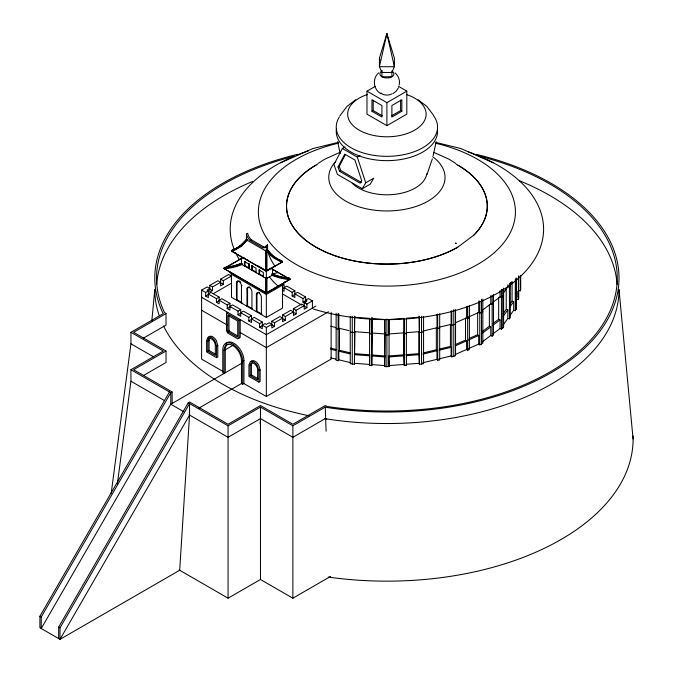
<?xml version="1.0" encoding="UTF-8"?>
<svg xmlns="http://www.w3.org/2000/svg" width="673" height="673" viewBox="0 0 673 673"><rect width="100%" height="100%" fill="white"/><g stroke="black" fill="none" stroke-linecap="round" stroke-linejoin="round"><path stroke-width="1.01" d="M189.559 415.056L60.006 639.35L60.006 627.85L189.559 403.556L189.559 415.056L179.683 570.258L60.006 639.35L39.909 627.749L39.909 616.249L169.461 391.955M260.14 423.83L260.476 418.589L292.873 437.299L325.278 418.589L326.826 418.959M151.837 320.878L154.79 289.516A232.109 134.011 0 0 0 159.089 315.191M111.196 493.301L130.941 343.802L130.941 332.302L163.337 313.601L162.698 312.701A232.109 134.011 0 0 1 297.559 154.336M117.363 483.996L130.941 381.212L130.941 369.713L163.337 351.012L130.941 332.302M436.188 141.658L433.168 155.598M399.139 85.084C400.368 80.718 398.475 75.898 395.16 72.928M350.246 316.562L350.246 363.647L354.435 364.303L354.663 316.209L354.435 332.672L350.246 332.025M354.435 364.303L354.898 331.722M354.435 317.21L369.586 318.363L369.586 365.447L371.757 365.616L371.984 317.53L371.984 332.992L384.956 333.976L384.956 319.549M369.814 318.396L369.586 333.825L371.757 333.993L372.211 331.991M369.586 365.447L369.814 355.824L354.663 354.671M371.757 365.616L372.211 333.034M423.553 316.562L423.553 363.647L419.363 364.303L419.363 317.21L406.383 318.194L406.383 365.288L404.212 365.447L404.212 318.363L389.07 319.515L389.07 366.6L384.729 366.6L385.192 332.975L384.729 334.977L389.07 334.977L388.615 332.975M515.804 294.648L516.687 290.761L516.687 299.384L515.804 303.271M509.798 315.721L513.692 310.295L515.299 310.682L516.427 308.259L516.427 278.672M516.687 299.384L518.42 299.519L518.706 298.265L518.706 275.821M518.681 290.635L520.414 290.77L520.7 289.516L520.7 275.24M432.36 158.845L426.968 174.593M379.429 58.088L386.899 33.65L394.37 58.088L394.37 66.711L391.879 72.465L381.919 72.465L379.429 66.711L379.429 58.088L379.984 60.006M274.433 289.76L275.181 287.935M208.007 338.326L209.295 336.492A7.041 4.063 60 0 1 216.336 340.555L217.791 345.468L217.791 356.968L216.555 357.674L206.603 351.929L206.603 340.429L208.058 337.207A7.041 4.063 60 0 1 215.099 341.27L216.555 346.174L216.555 357.674M345.047 146.941L342.372 148.481L333.968 164.473L337.392 174.357L362.293 188.726L370.301 184.108L373.725 178.177L365.717 182.795L362.293 188.726M338.014 166.997L344.753 154.167L354.932 160.039L361.67 180.65L360.198 183.207L339.486 171.253L338.014 166.997L339.251 166.281L345.51 154.369M242.364 362.907L170.791 404.221L41.238 628.515L41.238 617.015L170.791 392.721L172.128 391.955L172.128 403.455M58.669 638.576L58.669 627.076L188.221 402.791L189.559 402.017L228.071 424.251L260.476 405.55L292.873 424.251L325.278 405.55L327.28 406.475A230.351 132.993 0 0 0 604.034 322.417A230.351 132.993 0 0 0 480.623 156.531M398.517 87.641L396.052 91.326L392.83 93.732M266.777 246.268A7.933 4.585 60 0 1 265.852 246.89L265.49 247.008A7.933 4.585 60 0 1 263.858 246.999L251.408 239.815A7.933 4.585 60 0 1 249.767 237.931L249.405 237.401A7.933 4.585 60 0 1 247.672 233.346L246.427 234.061L246.427 239.815L244.854 242.028M241.8 244.425L246.427 239.092L247.05 239.453L244.551 242.734L240.598 246.116M247.05 240.168L241.22 246.478L232.37 251.466L232.37 250.036L234.019 249.313M229.888 271.892L231.487 274.315L266.34 294.438L282.525 285.091L284.662 281.861M339.764 116.034L346.873 106.519L355.689 99.73M338.822 313.769L338.822 328.205L338.157 329.139L336.138 328.651M336.138 313.189L336.138 360.274L338.157 360.762L338.822 359.828L338.822 351.205L339.495 350.271L339.495 328.315M503.168 293.335L507.846 286.816L507.846 284.755M509.68 284.25L511.186 282.155M503.614 295.354L501.444 297.516L500.056 296.902L492.888 302.303M510.294 286.033L509.461 287.203L507.846 286.816M503.303 313.509L506.231 309.429L506.231 288.524M509.848 304.381L512.077 301.285L512.077 281.415M503.168 316.335L507.846 309.816L506.231 309.429M509.798 307.098L513.692 301.664L512.077 301.285M503.168 324.958L507.846 318.438L507.846 309.816M492.888 333.926L500.056 328.533L501.444 329.147L503.614 326.977L503.614 288.137M507.846 318.438L509.461 318.825L510.294 317.664L510.294 282.946M245.477 240.942L239.31 246.335M378.638 72.928C371.967 78.379 373.389 89.846 380.977 93.732M250.827 361.662L251.618 360.93A7.041 4.063 60 0 1 258.659 364.993L260.123 369.898L260.123 381.398L258.886 382.113L248.926 376.367L248.926 364.867L250.381 361.645A7.041 4.063 60 0 1 257.423 365.708L258.886 370.613L258.886 382.113M315.94 165.179A100.353 57.937 0 0 0 315.94 247.109A100.353 57.937 0 0 0 457.859 247.109L473.842 235.129A100.353 57.937 0 0 0 457.859 165.179M482.23 310.32L490.76 303.902L490.76 295.657M482.844 311.515L479.773 313.281L478.713 312.482L478.713 301.142M493.477 303.515L492.14 304.516L490.76 303.902M482.398 331.537L489.372 326.287L489.372 304.339M493.09 323.486L498.668 319.288L498.668 297.34M482.23 333.32L490.76 326.901L489.372 326.287M492.888 325.303L500.056 319.902L498.668 319.288M482.23 341.943L490.76 335.524L490.76 326.901M477.645 312.735L477.645 334.683L478.713 335.482L478.713 344.113L479.773 344.913L482.844 343.137L482.844 299.14M490.76 335.524L492.14 336.138L493.477 335.137L493.477 294.236M241.22 245.039L237.948 247.235M241.22 245.754L235.609 249.262L232.37 250.751L231.748 250.39L231.748 251.315L266.34 271.286L282.265 262.091L281.642 260.813L281.642 262.251L274.079 258.196L270.487 255.269L266.962 250.953M318.001 163.48L324.756 159.207L340.05 152.325M236.501 248.093L238.57 246.873M398.475 86.329L406.82 91.149L406.82 114.149L386.899 125.649L366.978 114.149L366.978 91.149L375.13 86.447M371.959 111.272L381.919 117.026L381.919 105.526L371.959 99.772L371.959 111.272L373.195 110.557L382.247 115.79M366.978 91.149L386.899 102.649L406.82 91.149M391.551 115.79L400.603 110.557L401.84 111.272L401.84 99.772L391.879 105.526L391.879 117.026L401.84 111.272M342.372 148.481L357.313 157.103L359.979 155.564M339.486 171.253L340.723 170.538L361.435 182.492M232.37 250.036L231.748 250.39L235.609 248.547M233.514 250.087L238.822 247.025M240.598 246.007L242.364 244.98M246.427 234.061A7.933 4.585 60 0 0 248.16 238.116L248.522 238.654A7.933 4.585 60 0 0 250.163 240.53L251.408 239.815M235.289 249.271L237.939 247.74M271.892 268.788L289.996 279.245L266.34 292.898L224.016 268.46L242.213 257.952M225.834 267.61L242.213 258.154M250.163 240.53L262.613 247.714L263.858 246.999M262.613 247.714A7.933 4.585 60 0 0 264.245 247.731L264.607 247.614A7.933 4.585 60 0 0 266.34 245.561L267.585 244.846L267.585 250.592A28.687 16.564 60 0 0 269.907 257.254L270.504 258.575A28.687 16.564 60 0 0 272.548 262.453L272.565 262.487A28.51 16.463 60 0 0 274.929 266.129L274.929 266.331M269.158 252.804L267.585 250.592L266.34 251.315L246.427 239.815M266.962 251.668L267.585 251.315M201.614 290.122L207.107 286.95L209.808 288.507L207.006 290.122L208.352 290.904L208.352 297.609L205.652 296.053L205.652 292.461L201.614 290.122L201.614 359.121L223.125 371.538M209.808 285.394L217.901 280.717L220.593 282.273L212.5 286.95L209.808 285.394L209.808 292.099L212.5 290.543L212.5 286.95M220.593 279.16L228.685 274.491L231.386 276.048L223.293 280.717L220.593 279.16L220.593 285.874L223.293 284.317L223.293 280.717M249.338 268.115L245.056 265.642L244.459 265.986L244.459 261.545L248.741 264.009L249.338 263.665L249.338 268.115L248.741 268.46L248.741 264.009M143.509 338.09L166.012 325.101L166.012 313.601L133.616 332.302L166.012 351.012L166.012 362.511L143.374 375.576M252.35 269.856L251.752 270.201L251.752 265.751L252.35 265.406L252.35 269.856L255.774 271.833M205.652 292.461L208.352 290.904M205.652 296.053L208.352 294.496M213.333 293.655L231.403 283.224M236.467 282.938A3.525 2.036 60 0 1 238.957 281.499A3.525 2.036 60 0 1 241.447 285.806L241.447 303.06L242.044 302.715L237.064 299.838L236.467 300.183L236.467 282.938L237.064 282.593A3.525 2.036 60 0 1 237.796 280.978M259.643 274.071L259.046 274.416L259.046 269.966L259.643 269.621L259.643 274.071L263.067 276.039M256.632 272.329L256.034 272.674L256.034 268.224L251.752 265.751M216.445 298.686L219.146 297.13L219.146 303.834L216.445 302.278L216.445 298.686L208.352 294.017L211.053 292.461L219.146 297.13M266.962 270.008L265.717 270.008M267.837 269.856L270.79 268.148M279.009 260.207L274.929 257.658L282.265 261.89L266.34 271.084L231.748 251.113M241.447 285.806L242.044 285.461M216.445 302.278L219.146 300.722M251.71 308.301L247.563 305.904L246.966 306.249L246.966 288.995L247.563 288.65A3.525 2.036 60 0 1 248.295 287.043M274.601 274.954L278.807 276.241A57.558 47.001 0 0 0 289.373 278.159L289.373 279.598A57.558 47.001 0 0 1 278.807 277.68L271.942 275.392L272.565 274.306L271.942 273.953L273.877 274.828M267.122 278.176L272.565 275.03L272.565 267.122M227.23 304.919L229.93 303.363L229.93 310.068L227.23 308.512L227.23 304.919L219.146 300.242L221.838 298.686L229.93 303.363M227.23 308.512L229.93 306.955M256.388 294.438A3.525 2.036 60 0 1 258.878 292.999A3.525 2.036 60 0 1 261.368 297.306L261.368 314.56L261.965 314.215L256.985 311.338L256.388 311.683L256.388 294.438L256.985 294.093A3.525 2.036 60 0 1 257.709 292.477M226.515 313.113L238.965 320.306L240.202 319.591L240.202 337.4L237.72 338.83L227.76 333.076L226.515 330.923L226.515 313.113L227.752 312.407M266.962 291.821L265.717 291.821M166.012 351.012L133.616 369.713L172.128 391.955M289.373 278.159L289.996 279.438L266.34 293.1L224.016 268.662L224.639 267.383A57.558 47.001 0 0 0 235.205 265.465L240.757 263.681M238.023 311.145L240.724 309.588L240.724 316.293L238.023 314.737L238.023 311.145L229.93 306.476L232.631 304.919L240.724 309.588M282.281 285.588L284.082 284.553L284.082 291.258L282.281 290.223M238.023 314.737L240.724 313.181M282.281 289.188L284.082 288.145M252.543 308.772L251.946 309.126L251.946 291.872A3.525 2.036 60 0 0 249.456 287.556A3.525 2.036 60 0 0 246.966 288.995M248.808 317.378L251.509 315.814L251.509 322.527L248.808 320.971L248.808 317.378L240.724 312.701L243.416 311.145L251.509 315.814M292.175 292.343L294.875 290.778L294.875 297.491L292.175 295.935L292.175 292.343L284.082 287.665L286.782 286.109L294.875 290.778M207.848 341.144A5.283 3.045 60 0 1 211.583 338.99A5.283 3.045 60 0 1 215.318 345.459L215.318 355.521L207.848 351.205L207.848 341.144L209.076 340.437A5.283 3.045 60 0 1 210.169 338.014M227.76 331.049L227.76 315.275L237.72 321.021L237.72 336.794L237.207 337.089L228.282 331.94L227.76 331.049L228.997 330.334L228.997 315.612M228.282 331.94L229.51 331.225L237.552 335.861M248.808 320.971L251.509 319.414M292.175 295.935L294.875 294.379M207.848 351.205L209.076 350.498L215.722 354.326M216.555 346.174L217.791 345.468M231.487 274.315L231.487 297.306L266.34 317.437L282.525 308.091L282.525 285.091M259.601 323.604L262.302 322.047L262.302 328.752L259.601 327.196L259.601 323.604L251.509 318.935L254.209 317.378L262.302 322.047M305.66 297.012L297.567 292.343L294.875 293.899L302.968 298.568L305.66 297.012L305.66 302.816M259.601 327.196L262.302 325.639M302.968 298.568L302.968 302.16L305.66 300.604M271.842 321.206L279.934 316.537L282.635 318.093L274.542 322.762L271.842 321.206L271.842 327.919L274.542 326.355L274.542 322.762M282.635 314.981L290.719 310.303L293.42 311.868L285.327 316.537L282.635 314.981L282.635 321.686L285.327 320.129L285.327 316.537M293.42 308.747L301.512 304.078L304.204 305.635L296.12 310.303L293.42 308.747L293.42 315.46L296.12 313.904L296.12 310.303M312.407 300.907L306.905 304.078L306.905 307.67L304.204 309.227L304.204 302.522L307.006 300.907L305.66 300.124L308.36 298.568L312.407 300.907L312.407 308.091M331.141 312.289L331.141 359.079L266.34 396.498L243.937 383.56L242.701 384.275L242.701 361.275A14.083 8.135 60 0 0 232.74 344.021A14.083 8.135 60 0 0 222.78 349.775L222.78 372.775L224.025 373.49L224.025 350.49L233.363 345.098M266.34 327.499L271.842 324.319L269.141 322.762L266.34 324.378L264.994 323.604L262.302 325.16L266.34 327.499L266.34 396.498M315.847 306.106L266.34 334.683L201.614 297.306M242.701 361.275L243.937 360.56A14.083 8.135 60 0 0 236.551 345.19A14.083 8.135 60 0 0 225.354 344.08M328.441 311.767L266.34 347.621L240.202 332.529M250.171 365.582A5.283 3.045 60 0 1 253.906 363.428A5.283 3.045 60 0 1 257.641 369.898L257.641 379.959L250.171 375.643L250.171 365.582L251.408 364.867A5.283 3.045 60 0 1 252.501 362.453M250.171 375.643L251.408 374.937L258.045 378.764M258.886 370.613L260.123 369.898M198.628 408.275L242.171 383.139M188.221 402.791L228.071 425.799L260.476 407.089L292.873 425.799L325.278 407.089L326.826 407.459A232.109 134.011 0 0 0 606.6 321.248A232.109 134.011 0 0 0 476.24 154.336M260.476 418.589L228.071 437.299L189.037 414.761M179.144 569.947L228.071 598.196L260.476 579.487L292.873 598.196L330.653 576.382M234.986 248.901L237.123 247.731M280.624 162.799L312.869 148.556L338.578 142.281M455.402 322.813L466.591 317.858L467.651 318.657L469.392 317.883M468.324 317.084L478.713 312.482M455.537 324.024L451.776 325.278L451.112 324.344L451.112 310.943M455.276 344.601L465.531 340.058L466.591 340.858L466.591 349.48L467.651 350.28L469.392 349.514L469.392 305.517M469.148 338.452L477.645 334.683M455.402 345.813L466.591 340.858M468.324 340.084L478.713 335.482M455.402 354.435L466.591 349.48M468.324 348.707L478.713 344.113M450.439 324.462L450.439 346.41L451.112 347.344L451.112 355.967L451.776 356.9L455.537 355.647L455.537 309.588M242.07 263.892L241.447 263.53L241.851 263.261L234.583 265.818A57.558 47.001 0 0 1 224.016 267.736L224.639 268.821A57.028 46.563 0 0 0 236.635 266.508L242.07 264.607L242.07 263.892L236.635 265.776M451.112 324.344L439.015 327.238L439.688 328.172L437.669 328.651L436.996 327.717L422.88 331.099L423.553 332.025L419.363 332.672L419.136 316.209L419.363 317.21M423.224 352.921L436.331 349.792L436.996 350.717L436.996 359.348L437.669 360.274L439.688 359.794L439.688 313.736M439.36 349.06L450.439 346.41M422.88 354.099L436.996 350.717M439.015 350.238L451.112 347.344M436.996 359.348L422.88 362.722L423.553 363.647M451.112 355.967L439.015 358.86L439.688 359.794M419.136 331.68L406.156 332.664L406.383 333.665L404.212 333.825L403.758 331.831M404.212 365.447L403.758 354.822L388.615 355.975L389.07 366.6M405.928 354.663L418.909 353.678L419.363 364.303M388.843 356.976L403.985 355.824M406.156 355.664L419.136 354.671M388.843 365.599L403.985 364.455M419.136 363.302L406.156 364.286L406.383 365.288M371.757 318.531L384.729 319.515L384.729 366.6M354.663 331.68L369.814 332.824M354.898 353.678L370.041 354.822M372.211 354.991L385.192 355.975M371.984 355.992L384.956 356.976M354.663 363.302L369.814 364.455M371.984 364.615L384.956 365.599M436.239 142.525L460.929 148.556L493.174 162.799M330.754 326.27L335.793 327.482M338.822 328.205L348.908 330.611M330.418 348.101L336.466 349.548M339.495 350.271L350.583 352.921M330.754 349.27L335.793 350.482M338.822 351.205L349.91 353.855M330.754 357.901L335.793 359.104M338.822 359.828L349.91 362.478M273.255 274.466L277.999 276.199A57.028 46.563 0 0 0 289.996 278.513L289.373 278.883A57.028 46.563 0 0 1 277.377 276.569L271.942 274.668M273.877 275.543L275.223 276.031M273.305 257.103L274.104 257.414M280.616 261.174L282.265 261.89M433.749 152.325L449.042 159.207L455.798 163.48M278.403 259.324L282.265 261.174L281.642 261.536L275.442 258.373M280.616 260.451L276.889 258.516M246.427 240.53L247.05 240.892L247.05 239.453M265.717 251.668L266.34 252.03M280.633 261.149L282.265 262.091M271.892 268.99L289.996 279.438M243.222 257.372L245.006 258.398M246.781 259.425L248.556 260.451M257.448 265.583L263.673 269.175M259.046 269.966L263.328 272.43L263.328 276.881M266.34 278.622L241.447 264.245L241.447 256.346M304.204 302.522L306.905 304.078M302.968 302.16L304.76 303.203M304.204 306.114L306.905 307.67M282.736 294.076L301.613 304.978M293.42 312.339L296.12 313.904M220.593 282.753L223.293 284.317M282.635 318.573L285.327 320.129M209.808 288.986L212.5 290.543M271.842 324.798L274.542 326.355M201.614 310.245L227.138 324.983M166.012 313.601L164.397 312.44A230.351 132.993 0 0 1 293.176 156.531M242.701 384.275L241.456 383.551L241.456 360.551A12.324 7.117 60 0 0 232.74 345.459A12.324 7.117 60 0 0 224.025 350.49M130.941 343.802L153.444 356.791M130.941 369.713L170.791 392.721L170.791 404.221L183.864 411.775M130.941 381.212L164.532 400.612M39.909 616.249L41.238 617.015M58.669 627.076L60.006 627.85M275.442 257.658L277.512 258.869M274.079 256.758L276.065 258.011M276.065 258.735L270.487 254.554L266.962 250.23L266.962 270.723M274.702 257.111L271.598 254.84M418.11 99.73L426.926 106.519L433.277 114.957M273.415 256.177L267.585 249.876L266.34 250.592L265.717 250.23L265.717 270.723M270.487 253.839L267.703 250.634M228.997 330.334L229.51 331.225M339.251 166.281L340.723 170.538M357.313 157.103L365.717 182.795M340.168 153.553L337.61 141.658M633.091 439.015L619.009 289.516A232.109 134.011 0 0 1 324.714 418.631M326.077 431.174L325.278 407.089M520.414 275.467L520.414 290.77M518.42 277.074L518.42 299.519M516.973 291.426L516.973 297.172M516.141 277.89L516.141 309.513M515.299 279.051L515.299 310.682M513.692 301.664L513.692 310.295M509.461 284.107L509.461 318.825M502.773 289.415L502.773 328.146M501.444 289.272L501.444 329.147M500.056 290.719L500.056 296.902M500.056 319.902L500.056 328.533M492.14 295.237L492.14 336.138M481.506 299.325L481.506 344.139M479.773 300.915L479.773 344.913M467.651 306.282L467.651 350.28M466.591 306.518L466.591 317.858M465.531 318.102L465.531 340.058M453.795 309.572L453.795 356.421M451.776 310.842L451.776 356.9M437.669 314.215L437.669 360.274M436.996 314.316L436.996 327.717M436.331 327.835L436.331 349.792M421.534 316.276L421.534 364.135M418.909 331.722L418.909 353.678M403.985 318.396L403.985 332.824L388.843 333.976L388.843 319.549M403.758 332.874L403.758 354.822M400.603 100.109L400.603 110.557M391.879 71.986L391.879 76.772L381.919 76.772A7.041 4.063 0 0 1 381.919 71.027M386.899 102.649L386.899 125.649M386.899 318.909L386.899 366.768M381.919 70.547L381.919 76.772A7.041 4.063 0 0 0 391.879 76.772A7.041 4.063 0 0 0 391.879 71.027M373.195 100.109L373.195 110.557M352.273 316.276L352.273 364.135M338.157 313.668L338.157 360.762M292.873 425.799L292.873 598.196M278.168 272.615L278.168 272.414A30.933 17.86 -60 0 1 275.097 273.28L274.348 273.398A30.933 17.86 -60 0 1 272.17 273.549M278.168 286.269L278.168 286.067A30.933 17.86 60 0 1 269.452 276.83M266.962 292.536L266.962 277.545L265.717 277.545L265.717 292.536M266.34 245.561L266.34 317.437M260.476 407.089L260.476 579.487M256.985 294.093L256.985 311.338M251.408 364.867L251.408 374.937M247.563 288.65L247.563 305.904M245.056 261.2L245.056 265.642M243.937 360.56L243.937 383.56M238.965 320.306L238.965 338.107M237.064 282.593L237.064 299.838M231.386 273.835L231.386 279.64M228.071 425.799L228.071 598.196M225.262 372.775L225.262 349.775A12.324 7.117 60 0 1 227.819 344.139M209.076 340.437L209.076 350.498M633.041 435.944A246.192 142.138 0 0 1 328.256 577.064M308.949 415.746A232.109 134.011 0 0 1 163.539 325.968M156.716 284.435A230.351 132.993 0 0 1 252.51 181.508M519.312 180.692A230.351 132.993 0 0 1 617.082 284.435M238.907 280.877A3.525 2.036 60 0 1 239.554 281.154M240.202 281.625A3.525 2.036 60 0 1 240.799 282.256M249.405 286.942A3.525 2.036 60 0 1 250.053 287.211M258.827 292.376A3.525 2.036 60 0 1 259.475 292.654M225.573 268.275A57.028 46.563 0 0 1 224.016 268.451M236.635 265.785A57.028 46.563 0 0 1 224.639 268.09M289.996 279.236A57.558 47.001 0 0 1 288.439 279.059M285.369 278.605A57.558 47.001 0 0 1 283.855 278.328M267.955 251.5A28.687 16.564 -60 0 1 267.585 250.592M267.585 244.846A7.933 4.585 60 0 1 267.433 245.258M487.025 159.56A156.683 90.46 0 0 1 517.024 279.539A156.683 90.46 0 0 1 313.374 309.025M239.294 259.492A156.683 90.46 0 0 1 235.55 252.56M234.263 249.582A156.683 90.46 0 0 1 294.429 156.119M296.398 155.303A156.683 90.46 0 0 1 308.554 150.802M468.332 151.862A156.683 90.46 0 0 1 485.149 158.677M456.193 164.204A100.395 57.962 0 0 1 473.842 235.129M457.892 247.134A100.395 57.962 0 0 1 315.082 246.646A100.395 57.962 0 0 1 317.606 164.204M432.596 156.641A58.139 33.566 0 0 1 428.693 200.731A58.139 33.566 0 0 1 352.501 204.457A58.139 33.566 0 0 1 335.81 161.377M435.574 143.223A128.518 74.198 0 0 1 488.968 256.985A128.518 74.198 0 0 1 284.83 256.985A128.518 74.198 0 0 1 338.225 143.223M426.842 173.659A40.094 23.151 0 0 1 395.581 194.245A40.094 23.151 0 0 1 352.172 183.224M433.412 115.495A50.66 29.25 0 0 1 388.38 156.321A50.66 29.25 0 0 1 339.293 117.085M406.509 94.54A39.219 22.638 0 0 1 416.94 128.703A39.219 22.638 0 0 1 356.858 128.703A39.219 22.638 0 0 1 367.29 94.54M437.45 129.494A50.66 29.25 0 0 1 386.066 160.645A50.66 29.25 0 0 1 336.483 128.535M391.745 93.942A6.848 3.954 0 0 1 380.968 93.126M386.899 33.65L379.429 66.711L394.37 66.711L386.899 33.65M455.798 243.037L456.05 243.525L455.798 243.037"/></g></svg>
